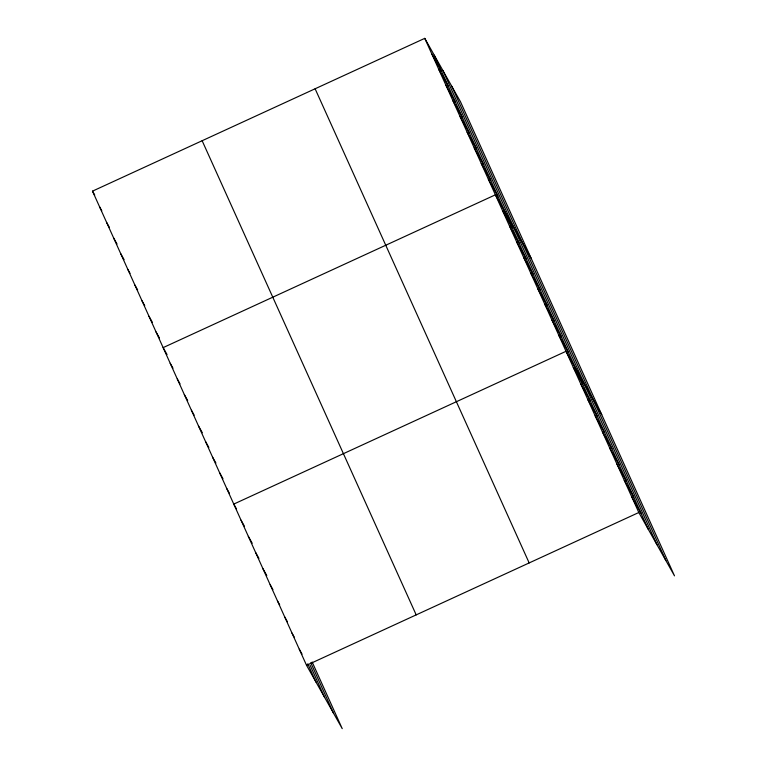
<?xml version="1.0" encoding="UTF-8"?>
<svg xmlns="http://www.w3.org/2000/svg" width="767" height="767" viewBox="0 0 767 767"><rect width="100%" height="100%" fill="white"/><g stroke="black" fill="none" stroke-linecap="round" stroke-linejoin="round"><path stroke-width="1.15" d="M312.159 662.017L342.235 728.65L306.541 665.305L92.5 191.146L424.765 38.35L460.459 101.695L674.5 575.854L638.815 512.509L424.765 38.35M306.541 665.305L638.815 512.509M431.831 53.997L441.293 70.794M438.887 69.644L448.359 86.441M445.953 85.29L455.416 102.088M453.019 100.937L462.482 117.734M460.085 116.584L469.548 133.381M467.141 132.231L476.614 149.028M474.207 147.878L483.67 164.675M481.273 163.524L490.736 180.322M488.339 179.171L497.802 195.969M531.09 258.163L495.396 194.818L163.131 347.624L167.033 354.536M502.462 210.465L511.925 227.272M509.528 226.112L518.991 242.918M516.594 241.758L526.057 258.565M523.65 257.415L533.123 274.212M530.716 273.062L540.179 289.859M537.782 288.708L547.245 305.506M544.848 304.355L554.311 321.152M551.904 320.002L561.377 336.799M558.97 335.649L568.433 352.446M601.731 414.64L566.036 351.296L233.772 504.092L236.552 509.029M573.313 367.412L582.776 384.209M580.59 383.538L590.053 400.336M587.867 399.655L597.33 416.452M595.144 415.781L604.607 432.578M602.421 431.898L611.884 448.695M609.698 448.024L619.17 464.821M616.975 464.14L626.447 480.938M624.252 480.267L633.724 497.064M631.538 496.383L641.001 513.181M92.5 191.146L94.724 195.096M99.557 206.793L101.79 210.752M106.623 222.44L109.403 227.387M113.689 238.086L117.025 244.021M120.755 253.733L124.091 259.668M127.811 269.38L130.045 273.34M134.877 285.027L137.657 289.974M141.943 300.674L144.723 305.621M149.009 316.33L152.345 322.255M156.065 331.977L159.411 337.902M170.197 363.27L172.978 368.208M177.263 378.917L180.044 383.855M184.32 394.564L187.666 400.489M191.386 410.211L194.166 415.148M198.452 425.858L202.344 432.77M205.518 441.504L208.854 447.429M212.574 457.151L215.92 463.076M219.64 472.798L222.976 478.723M226.706 488.445L229.486 493.382M241.049 520.208L244.385 526.143M248.326 536.334L252.218 543.247M255.603 552.451L258.939 558.386M262.88 568.577L266.772 575.49M270.157 584.694L272.937 589.641M277.433 600.82L279.658 604.77M284.71 616.936L287.491 621.884M291.987 633.063L294.212 637.013M299.264 649.179L302.054 654.126M451.801 86.335L665.852 560.495M442.885 70.506L656.936 544.666M434.227 55.147L648.278 529.307M315.112 88.771L529.163 562.93M202.143 140.725L416.193 614.885M310.779 662.774L333.578 713.291M310.108 665.219L324.662 697.462M307.759 663.829L316.014 682.103"/></g></svg>
